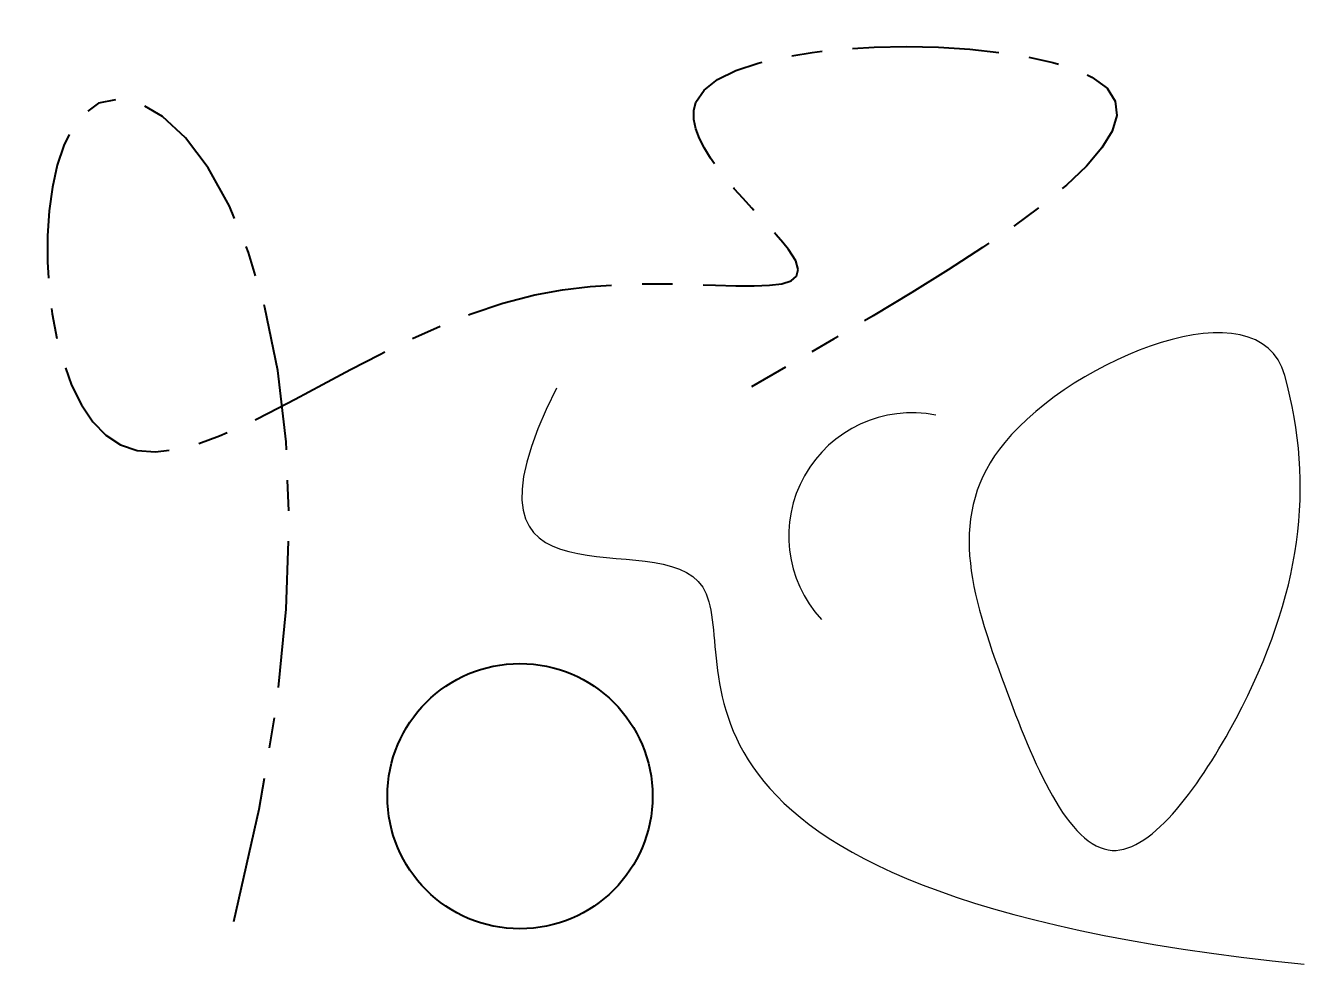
# Model space of a CAD drawing. Extents: x 1.69 to 5.91, y -4.26 to -1.19.
import ezdxf

# ---------------------------------------------------------------- set-up
doc = ezdxf.new("R2010")
doc.units = 0
doc.linetypes.add('ACAD_ISO04W100', pattern=[30, 24, -3, 0, -3])
doc.styles.get("Standard").update_dxf_attribs({"font": 'ARIAL.TTF'})
doc.linetypes.add('горячая_вода', pattern='A,12.7,-5.08,["HW",Standard,S=2.54,R=0,X=-2.54,Y=-1.27],-5.08', length=22.86)
doc.linetypes.add('зигзаг', pattern='A,0.00254,-5.08,[131,ltypeshp.shx,S=5.08,R=0,X=-5.08,Y=0],-10.16,[131,ltypeshp.shx,S=5.08,R=180,X=5.08,Y=0],-5.08', length=20.32254)
doc.linetypes.add('ограждение2', pattern='A,6.35,-2.54,[132,ltypeshp.shx,S=2.54,R=0,X=-2.54,Y=0],-2.54,25.4', length=36.83)

msp = doc.modelspace()

# ---------------------------------------------------------------- linework, layer by layer
at = {"color": 3, "linetype": 'зигзаг', "lineweight": 40, "ltscale": 0.005}
msp.add_circle((3.3085, -3.7107), 0.4342, dxfattribs=at)
at = {"color": 2, "linetype": 'ограждение2', "ltscale": 0.005}
msp.add_arc((4.5921, -2.8589), 0.4032, 78.8072, 222.6495, dxfattribs=at)
at = {"color": 3, "linetype": 'ACAD_ISO04W100', "lineweight": 40, "ltscale": 0.02}
msp.add_open_spline([(2.3712, -4.1206), (2.8961, -2.093), (1.633, -0.5773), (1.7685, -3.1899), (3.2415, -1.7581), (4.6235, -2.2365), (3.3895, -1.2169), (6.0907, -1.2052), (4.7886, -1.9546), (4.0663, -2.3703)], degree=3, knots=[0, 0, 0, 0, 2.431995, 4.076663, 5.751115, 7.191568, 7.945078, 9.154967, 10.662229, 10.662229, 10.662229, 10.662229], dxfattribs=at)
at = {"color": 1, "linetype": 'горячая_вода', "ltscale": 0.02}
msp.add_open_spline([(5.813, -2.3333), (5.9128, -2.698), (5.8459, -3.2343), (5.209, -4.1409), (4.8454, -3.2481), (4.6108, -2.4842), (5.73, -2.0302), (5.813, -2.3333)], degree=3, knots=[0, 0, 0, 0, 1.134146, 1.726417, 2.369574, 3.166884, 4.109644, 4.109644, 4.109644, 4.109644], dxfattribs=at)
at = {"color": 2, "linetype": 'зигзаг', "ltscale": 0.005}
msp.add_open_spline([(3.4279, -2.3756), (3.038, -3.1523), (4.498, -2.4628), (3.5949, -4.0286), (5.8768, -4.2608)], degree=3, dxfattribs=at)

doc.saveas('drawing.dxf')
